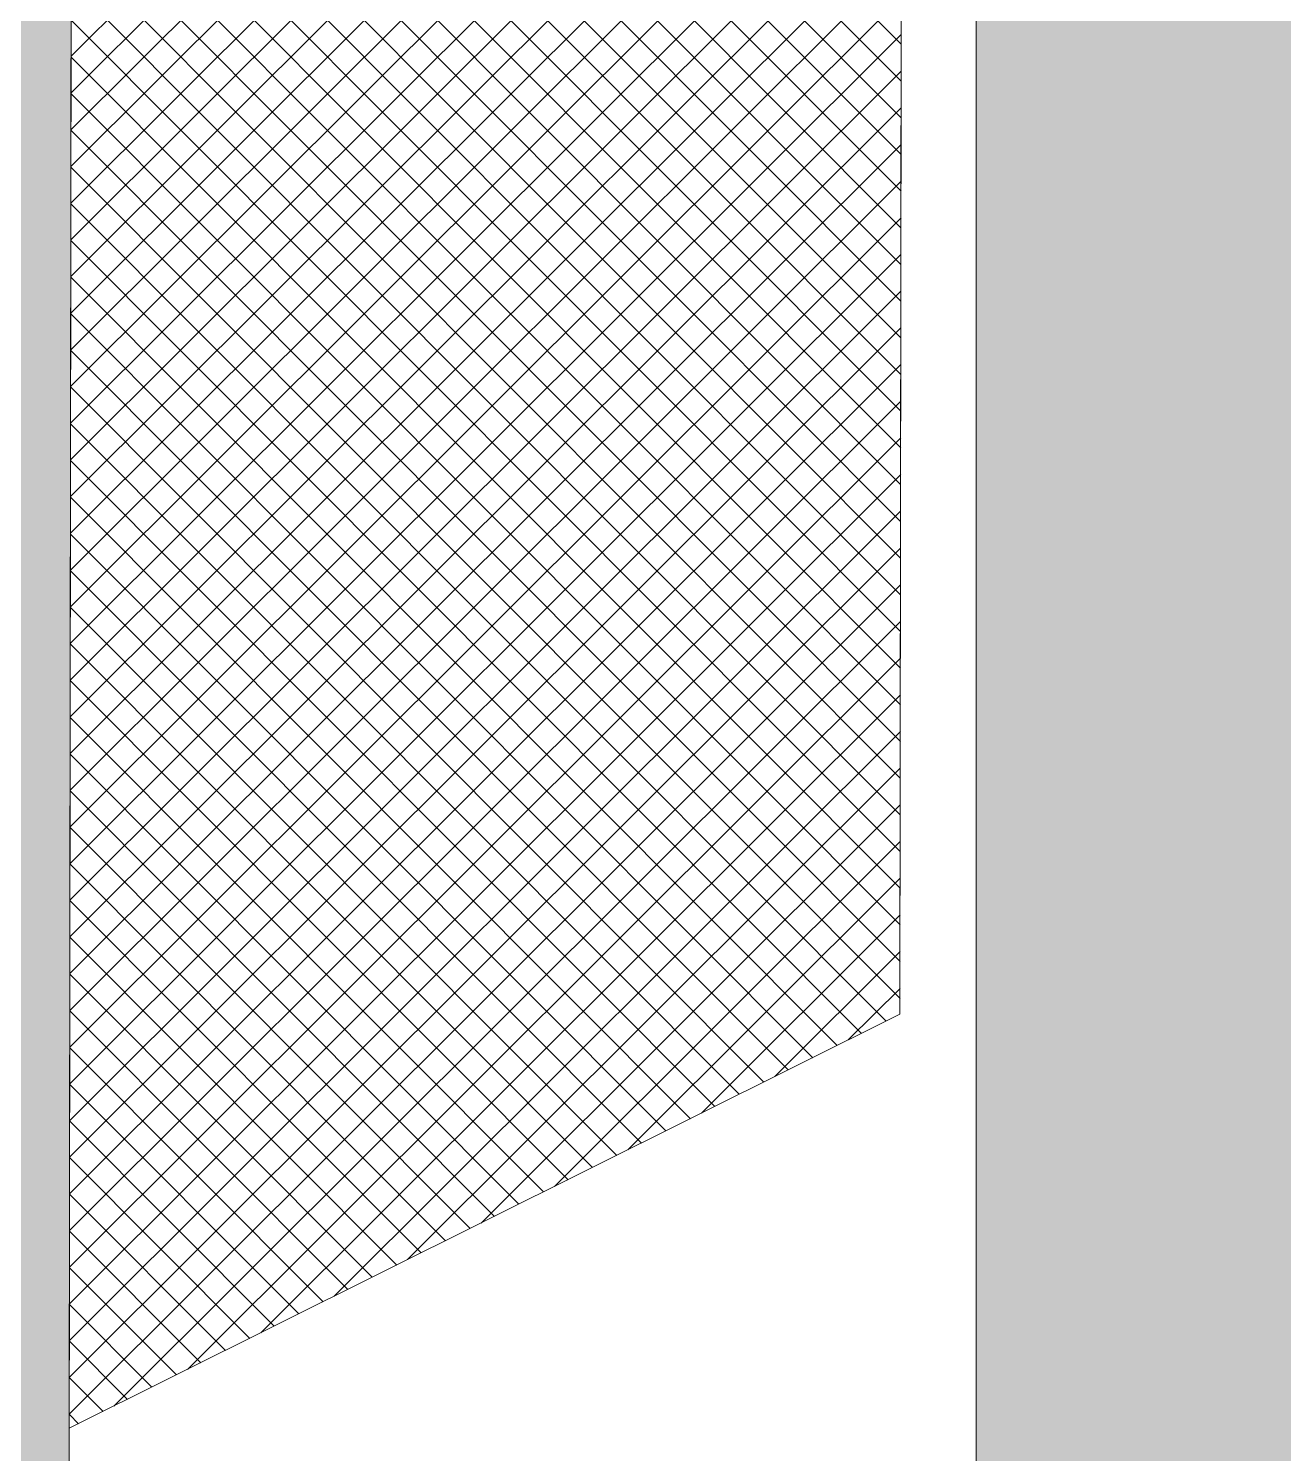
# Model space of a CAD drawing. Header units: inches. Extents: x 22513 to 23848, y -2930 to -2337.
# Drawn here: x 23656.1 to 23665.28, y -2464.73 to -2454.3 of the extents above; entities that cross this region are included whole.
import ezdxf

# ---------------------------------------------------------------- set-up
doc = ezdxf.new("R2010")
doc.units = ezdxf.units.IN
doc.header["$LTSCALE"] = 10
doc.header["$MEASUREMENT"] = 0
for name, color, linetype, lineweight in [('FURNITURE', 144, 'Continuous', 9), ('FURNTIURE', 7, 'Continuous', 5), ('line', 7, 'Continuous', 13)]:
    doc.layers.add(name, color=color, linetype=linetype, lineweight=lineweight)

# ---------------------------------------------------------------- blocks, each defined once
blk = doc.blocks.new("50'X96'-G59")
at = {"layer": 'FURNTIURE', "color": 7, "linetype": 'Continuous'}
for p, q in [((1325.83, 882.474), (1337.83, 894.474)), ((1337.3, 894.474), (1325.944, 883.119)), ((1338.36, 894.474), (1326.36, 882.474)), ((1326.475, 884.179), (1336.769, 894.474)), ((1326.89, 882.474), (1338.891, 894.474)), ((1336.239, 894.474), (1327.005, 885.24)), ((1339.421, 894.474), (1327.421, 882.474)), ((1327.535, 886.301), (1335.709, 894.474)), ((1327.951, 882.474), (1339.951, 894.474)), ((1335.178, 894.474), (1328.066, 887.361)), ((1340.482, 894.474), (1328.481, 882.474)), ((1328.596, 888.422), (1334.648, 894.474)), ((1329.012, 882.474), (1341.012, 894.474)), ((1334.118, 894.474), (1329.127, 889.484)), ((1341.542, 894.474), (1329.542, 882.474)), ((1329.658, 890.544), (1333.587, 894.474)), ((1330.072, 882.474), (1342.073, 894.474)), ((1333.057, 894.474), (1330.188, 891.605)), ((1342.603, 894.474), (1330.603, 882.474)), ((1330.718, 892.666), (1332.527, 894.474)), ((1331.133, 882.474), (1343.133, 894.474)), ((1331.996, 894.474), (1331.249, 893.726)), ((1343.664, 894.474), (1331.663, 882.474)), ((1343.851, 882.475), (1331.852, 894.474)), ((1332.194, 882.474), (1344.194, 894.474)), ((1332.382, 894.474), (1344.382, 882.475)), ((1344.724, 894.474), (1332.724, 882.474)), ((1344.912, 882.475), (1332.913, 894.474)), ((1333.254, 882.474), (1345.255, 894.474)), ((1333.443, 894.474), (1345.442, 882.475)), ((1345.785, 894.474), (1333.785, 882.474)), ((1345.973, 882.475), (1333.973, 894.474)), ((1334.315, 882.474), (1346.315, 894.474)), ((1334.504, 894.474), (1346.503, 882.475)), ((1346.846, 894.474), (1334.845, 882.474)), ((1347.033, 882.475), (1335.034, 894.474)), ((1335.376, 882.474), (1347.376, 894.474)), ((1335.564, 894.474), (1347.564, 882.475)), ((1347.906, 894.474), (1335.906, 882.474)), ((1348.094, 882.475), (1336.095, 894.474)), ((1336.436, 882.474), (1348.437, 894.474)), ((1336.625, 894.474), (1348.624, 882.475)), ((1348.967, 894.474), (1336.967, 882.474)), ((1349.155, 882.475), (1337.155, 894.474)), ((1337.497, 882.474), (1349.497, 894.474)), ((1337.686, 894.474), (1349.685, 882.475)), ((1350.028, 894.474), (1338.027, 882.474)), ((1350.215, 882.475), (1338.216, 894.474)), ((1338.558, 882.474), (1350.558, 894.474)), ((1338.746, 894.474), (1350.746, 882.475)), ((1351.088, 894.474), (1339.088, 882.474)), ((1351.276, 882.475), (1339.277, 894.474)), ((1339.618, 882.474), (1351.619, 894.474)), ((1339.807, 894.474), (1351.806, 882.475)), ((1352.149, 894.474), (1340.149, 882.474)), ((1352.337, 882.475), (1340.337, 894.474)), ((1340.679, 882.474), (1352.679, 894.474)), ((1340.868, 894.474), (1352.867, 882.475)), ((1353.21, 894.474), (1341.209, 882.474)), ((1353.397, 882.475), (1341.398, 894.474)), ((1341.74, 882.474), (1353.74, 894.474)), ((1341.928, 894.474), (1353.928, 882.475)), ((1354.27, 894.474), (1342.27, 882.474)), ((1354.458, 882.475), (1342.459, 894.474)), ((1342.8, 882.474), (1354.801, 894.474)), ((1342.989, 894.474), (1354.988, 882.475)), ((1355.331, 894.474), (1343.331, 882.474)), ((1355.519, 882.475), (1343.519, 894.474)), ((1343.861, 882.474), (1355.701, 894.314)), ((1344.05, 894.474), (1356.049, 882.475)), ((1356.579, 882.475), (1344.58, 894.474)), ((1345.11, 894.474), (1357.11, 882.475)), ((1357.64, 882.475), (1345.641, 894.474)), ((1331.522, 894.274), (1343.321, 882.475)), ((1342.791, 882.475), (1331.345, 893.92)), ((1355.878, 893.961), (1344.391, 882.474)), ((1331.168, 893.567), (1342.26, 882.475)), ((1344.922, 882.474), (1356.054, 893.606)), ((1356.231, 893.253), (1345.452, 882.474)), ((1341.73, 882.475), (1330.992, 893.213)), ((1330.815, 892.86), (1341.2, 882.475)), ((1340.669, 882.475), (1330.638, 892.507)), ((1330.462, 892.152), (1340.139, 882.475)), ((1339.609, 882.475), (1330.284, 891.799)), ((1330.107, 891.446), (1339.078, 882.475)), ((1338.548, 882.475), (1329.931, 891.092)), ((1329.754, 890.738), (1338.018, 882.475)), ((1337.487, 882.475), (1329.577, 890.385)), ((1329.401, 890.031), (1336.957, 882.475)), ((1336.427, 882.475), (1329.224, 889.678)), ((1329.047, 889.325), (1335.896, 882.475)), ((1335.366, 882.475), (1328.871, 888.97)), ((1328.693, 888.617), (1334.836, 882.475)), ((1334.305, 882.475), (1328.516, 888.264)), ((1328.34, 887.91), (1333.775, 882.475)), ((1333.245, 882.475), (1328.163, 887.556)), ((1327.986, 887.203), (1332.714, 882.475)), ((1332.184, 882.475), (1327.81, 886.849)), ((1327.633, 886.496), (1331.654, 882.475)), ((1331.123, 882.475), (1327.456, 886.143)), ((1327.28, 885.788), (1330.593, 882.475)), ((1330.063, 882.475), (1327.102, 885.435)), ((1326.925, 885.082), (1329.532, 882.475)), ((1329.002, 882.475), (1326.749, 884.728)), ((1326.572, 884.374), (1328.472, 882.475)), ((1327.941, 882.475), (1326.395, 884.021)), ((1326.219, 883.667), (1327.411, 882.475)), ((1326.881, 882.475), (1326.042, 883.314)), ((1325.865, 882.961), (1326.35, 882.475)), ((1325.82, 882.475), (1325.689, 882.606))]:
    blk.add_line(p, q, dxfattribs=at)
blk = doc.blocks.new("50'X96'-G58")
at = {"layer": 'FURNTIURE', "color": 7, "linetype": 'Continuous'}
for p, q in [((1325.622, 882.474), (1331.622, 894.474)), ((1355.622, 894.474), (1331.622, 894.474)), ((1364.622, 882.474), (1322.622, 882.474))]:
    blk.add_line(p, q, dxfattribs=at)
blk.add_lwpolyline([(1355.622, 894.474), (1331.622, 894.474), (1325.622, 882.474), (1361.622, 882.474)], close=True, dxfattribs=at)
at = {"layer": 'FURNTIURE', "color": 253, "linetype": 'Continuous'}
for points in [[(1322.622, 882.474), (1322.622, 876.474), (1325.622, 876.474)], [(1364.622, 882.474), (1322.622, 882.474), (1325.622, 876.474)], [(1364.622, 882.474), (1325.622, 876.474), (1364.622, 876.474)]]:
    blk.add_solid(points, dxfattribs=at)
at = {"layer": 'FURNTIURE'}
blk.add_blockref("50'X96'-G59", (0, 0), dxfattribs=at)
blk = doc.blocks.new("50'X96'-G57")
blk.add_blockref("50'X96'-G58", (0, 0))
blk = doc.blocks.new('A$C2B627B83')
at = {"xscale": 0.7499999999999897, "yscale": 0.7500000000001137, "zscale": 0.7500000000000232, "rotation": 90.07240869653548}
blk.add_blockref("50'X96'-G57", (672.942, -978.51), dxfattribs=at)

msp = doc.modelspace()

# ---------------------------------------------------------------- hatches: boundary and pattern name
at = {"layer": 'line'}
h = msp.add_hatch(color=38, dxfattribs=at)
h.paths.add_polyline_path([(23714.032, -2674.079), (23650.187, -2674.079), (23650.187, -2683.079), (23718.532, -2683.079), (23718.532, -2614.079), (23714.032, -2614.079)])
h.paths.add_polyline_path([(23558.687, -2674.079), (23558.687, -2683.079), (23602.187, -2683.079), (23602.187, -2674.079)])
h.paths.add_polyline_path([(23510.687, -2683.079), (23510.687, -2674.079), (23462.032, -2674.079), (23462.032, -2567.579), (23616.532, -2567.579), (23616.532, -2558.579), (23526.532, -2558.579), (23526.532, -2554.079), (23522.032, -2554.079), (23522.032, -2558.579), (23462.032, -2558.579), (23462.032, -2474.579), (23487.532, -2474.579), (23487.532, -2470.079), (23462.032, -2470.079), (23462.032, -2345.579), (23522.032, -2345.579), (23526.532, -2345.579), (23526.532, -2336.579), (23453.032, -2336.579), (23453.032, -2683.079)])
h.paths.add_polyline_path([(23567.032, -2390.579), (23567.032, -2381.579), (23526.532, -2381.579), (23522.032, -2381.579), (23522.032, -2386.079), (23522.032, -2470.079), (23517.532, -2470.079), (23517.532, -2474.579), (23522.032, -2474.579), (23522.032, -2518.079), (23526.532, -2518.079), (23526.532, -2390.579)], flags=16)
h.paths.add_polyline_path([(23737.198, -2567.579), (23737.198, -2558.579), (23709.532, -2558.579), (23709.532, -2567.579), (23714.032, -2567.579), (23714.032, -2572.079), (23718.532, -2572.079), (23718.532, -2567.579)])
h.paths.add_polyline_path([(23808.532, -2493.329), (23817.532, -2493.329), (23817.532, -2467.079), (23808.532, -2467.079), (23808.532, -2471.579), (23709.532, -2471.579), (23709.532, -2476.079), (23808.532, -2476.079)])
h.paths.add_polyline_path([(23817.532, -2541.329), (23808.532, -2541.329), (23808.532, -2558.579), (23789.698, -2558.579), (23789.698, -2567.579), (23817.532, -2567.579)])
h.paths.add_polyline_path([(23847.532, -2341.079), (23817.532, -2341.079), (23817.532, -2336.579), (23663.032, -2336.579), (23663.032, -2381.579), (23658.532, -2381.579), (23658.532, -2390.579), (23663.032, -2390.579), (23663.032, -2558.579), (23658.532, -2558.579), (23658.532, -2567.579), (23672.032, -2567.579), (23672.032, -2558.579), (23667.532, -2558.579), (23667.532, -2476.079), (23672.032, -2476.079), (23672.032, -2471.579), (23667.532, -2471.579), (23667.532, -2345.579), (23843.032, -2345.579), (23843.032, -2405.579), (23808.532, -2405.579), (23808.532, -2414.579), (23817.532, -2414.579), (23817.532, -2410.079), (23847.532, -2410.079)])

# ---------------------------------------------------------------- linework, layer by layer
msp.add_line((23663.032, -2390.579), (23663.032, -2558.579), dxfattribs=at)

# ---------------------------------------------------------------- block references
at = {"layer": 'FURNITURE', "ltscale": 15, "xscale": -0.6750000000029104, "yscale": 0.6749999999992724, "zscale": 0.675}
msp.add_blockref('A$C2B627B83', (23663.032, -2474.579), dxfattribs=at)

doc.saveas('drawing.dxf')
